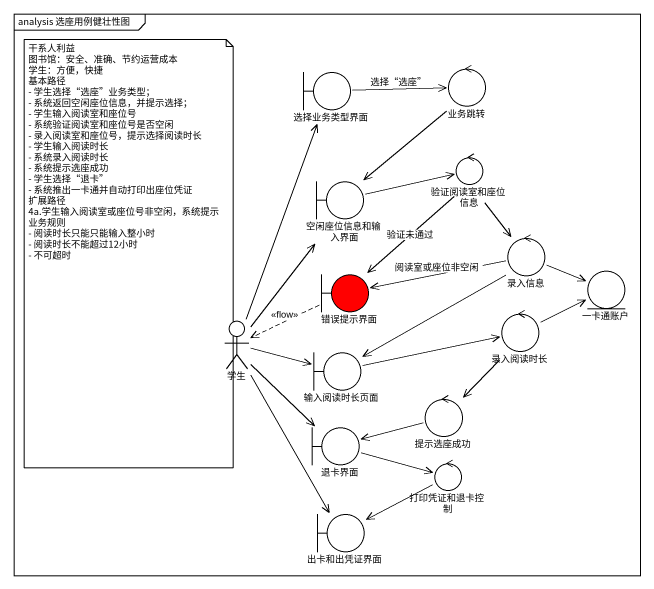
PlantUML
@startuml
mainframe analysis 选座用例健壮性图
boundary 选择业务类型界面
control 业务跳转
boundary 空闲座位信息和输入界面
control 验证阅读室和座位信息
control 录入信息
boundary 错误提示界面 #FF0000
entity 一卡通账户
actor 学生
control 录入阅读时长
boundary 输入阅读时长页面
control 提示选座成功
boundary 退卡界面
control 打印凭证和退卡控制
boundary 出卡和出凭证界面
选择业务类型界面 -right-> 业务跳转 : 选择“选座”
业务跳转 --> 空闲座位信息和输入界面
空闲座位信息和输入界面 -right-> 验证阅读室和座位信息
验证阅读室和座位信息 --> 录入信息
验证阅读室和座位信息 --> 错误提示界面 : 验证未通过
录入信息 -left-> 错误提示界面 : 阅读室或座位非空闲
录入信息 -right-> 一卡通账户
录入信息 --> 输入阅读时长页面
错误提示界面 .left.> 学生 : <<flow>>
学生 -up-> 选择业务类型界面
学生 -up-> 空闲座位信息和输入界面
学生 -right-> 输入阅读时长页面
学生 --> 退卡界面
学生 --> 出卡和出凭证界面
录入阅读时长 -right-> 一卡通账户
录入阅读时长 --> 提示选座成功
输入阅读时长页面 -right-> 录入阅读时长
提示选座成功 -left-> 退卡界面
退卡界面 -right-> 打印凭证和退卡控制
打印凭证和退卡控制 -left-> 出卡和出凭证界面
note as N1
  干系人利益
  图书馆：安全、准确、节约运营成本
  学生：方便，快捷
  基本路径
  - 学生选择“选座”业务类型；
  - 系统返回空闲座位信息，并提示选择；
  - 学生输入阅读室和座位号
  - 系统验证阅读室和座位号是否空闲
  - 录入阅读室和座位号，提示选择阅读时长
  - 学生输入阅读时长
  - 系统录入阅读时长
  - 系统提示选座成功
  - 学生选择“退卡”
  - 系统推出一卡通并自动打印出座位凭证
  扩展路径
  4a.学生输入阅读室或座位号非空闲，系统提示
  业务规则
  - 阅读时长只能只能输入整小时
  - 阅读时长不能超过12小时
  - 不可超时
end note
@enduml
